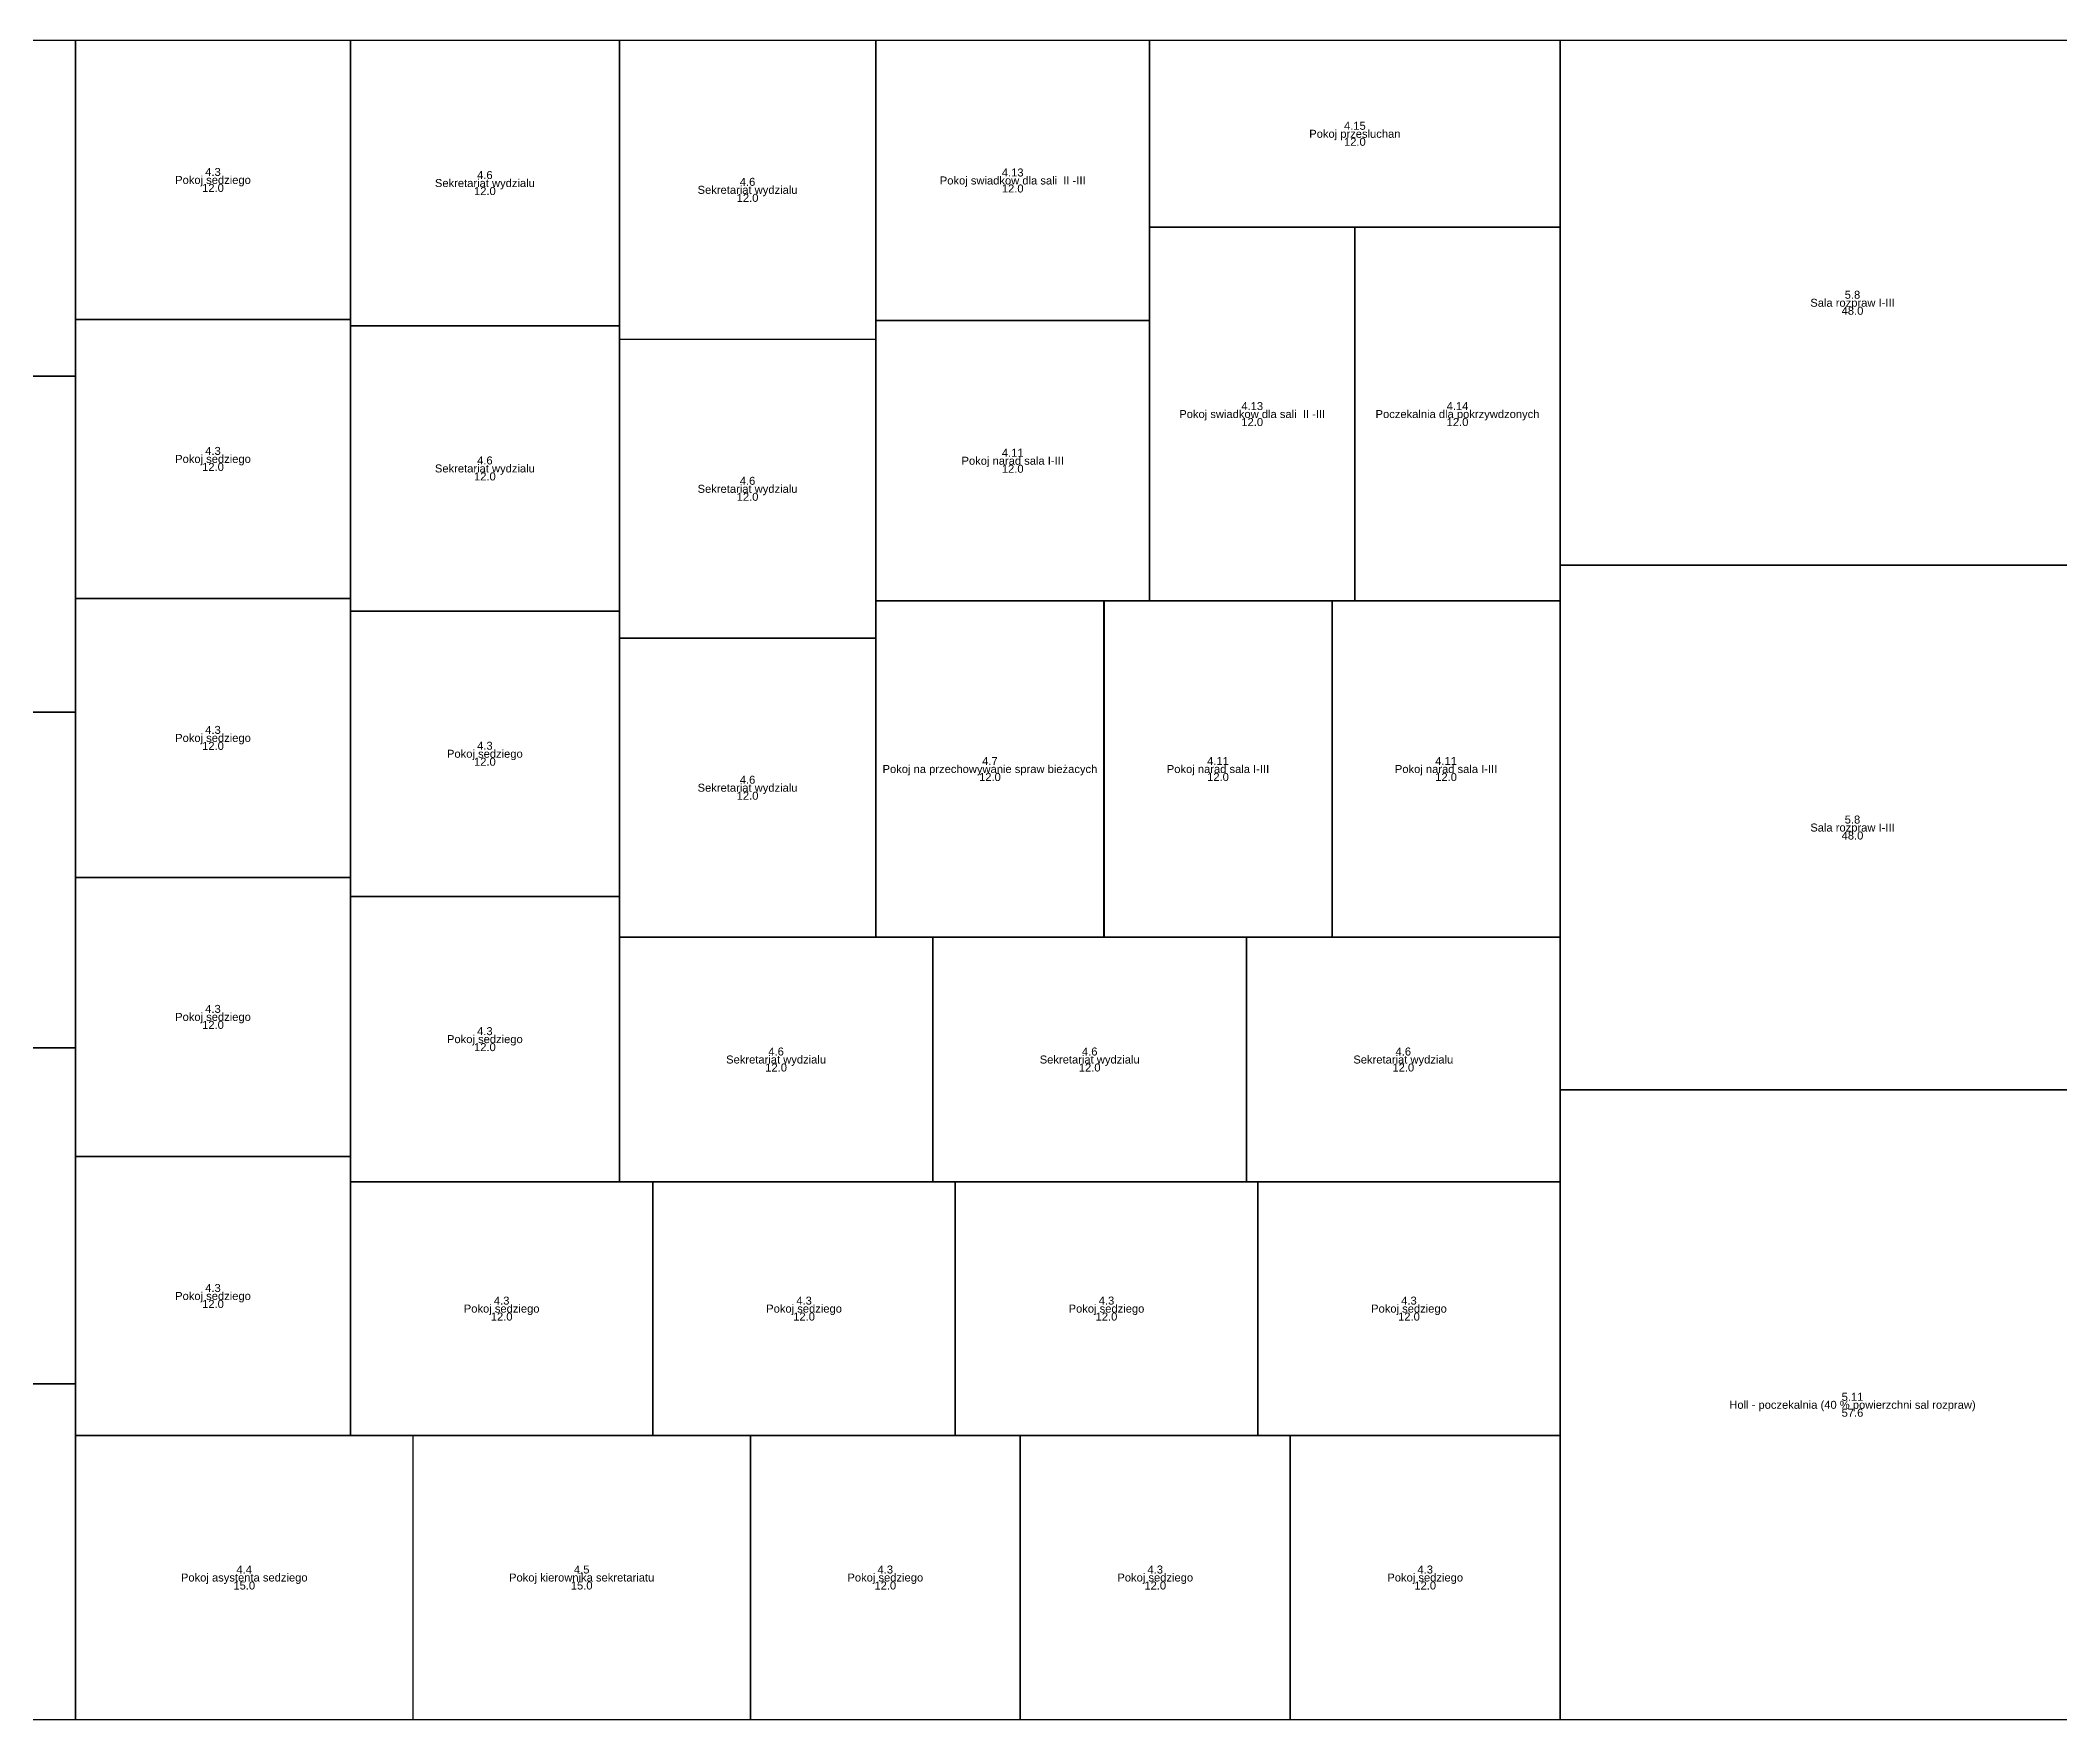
# Model space of a CAD drawing. Extents: x 0 to 217, y 0 to 21.
# Drawn here: x 129.21 to 154.47, y 0 to 21 of the extents above; entities that cross this region are included whole.
import ezdxf
from ezdxf.enums import TextEntityAlignment as Align

# ---------------------------------------------------------------- set-up
doc = ezdxf.new("R2010")
doc.units = 0
for name, color, linetype in [('PODWYDZIALY', 3, 'CONTINUOUS'), ('POMIESZCZENIA', 16, 'CONTINUOUS'), ('WYDZIALY', 2, 'CONTINUOUS')]:
    doc.layers.add(name, color=color, linetype=linetype)
doc.styles.get("Standard").update_dxf_attribs({"font": 'arial.ttf'})

# ---------------------------------------------------------------- blocks, each defined once
blk = doc.blocks.new('Area2')
at = {"color": 0}
blk.add_polyline3d([(0, 0, 0), (39.914, 0, 0), (39.914, 21, 0), (0, 21, 0), (0, 0, 0)], dxfattribs=at)
blk = doc.blocks.new('Area3')
at = {"color": 0}
blk.add_polyline3d([(0, 0, 0), (30.886, 0, 0), (30.886, 21, 0), (0, 21, 0), (0, 0, 0)], dxfattribs=at)
blk = doc.blocks.new('Area147')
at = {"color": 0}
blk.add_polyline3d([(0, 0, 0), (39.914, 0, 0), (39.914, 21, 0), (0, 21, 0), (0, 0, 0)], dxfattribs=at)
blk = doc.blocks.new('Area158')
at = {"color": 0}
blk.add_polyline3d([(0, 0, 0), (3.571, 0, 0), (3.571, 4.2, 0), (0, 4.2, 0), (0, 0, 0)], dxfattribs=at)
blk = doc.blocks.new('Area159')
at = {"color": 0}
blk.add_polyline3d([(0, 0, 0), (3.571, 0, 0), (3.571, 4.2, 0), (0, 4.2, 0), (0, 0, 0)], dxfattribs=at)
blk = doc.blocks.new('Area160')
at = {"color": 0}
blk.add_polyline3d([(0, 0, 0), (3.571, 0, 0), (3.571, 4.2, 0), (0, 4.2, 0), (0, 0, 0)], dxfattribs=at)
blk = doc.blocks.new('Area161')
at = {"color": 0}
blk.add_polyline3d([(0, 0, 0), (3.571, 0, 0), (3.571, 4.2, 0), (0, 4.2, 0), (0, 0, 0)], dxfattribs=at)
blk = doc.blocks.new('Area162')
at = {"color": 0}
blk.add_polyline3d([(0, 0, 0), (3.571, 0, 0), (3.571, 4.2, 0), (0, 4.2, 0), (0, 0, 0)], dxfattribs=at)
blk = doc.blocks.new('Area163')
at = {"color": 0}
blk.add_polyline3d([(0, 0, 0), (4.221, 0, 0), (4.221, 3.554, 0), (0, 3.554, 0), (0, 0, 0)], dxfattribs=at)
blk = doc.blocks.new('Area164')
at = {"color": 0}
blk.add_polyline3d([(0, 0, 0), (4.221, 0, 0), (4.221, 3.554, 0), (0, 3.554, 0), (0, 0, 0)], dxfattribs=at)
blk = doc.blocks.new('Area165')
at = {"color": 0}
blk.add_polyline3d([(0, 0, 0), (3.377, 0, 0), (3.377, 3.554, 0), (0, 3.554, 0), (0, 0, 0)], dxfattribs=at)
blk = doc.blocks.new('Area166')
at = {"color": 0}
blk.add_polyline3d([(0, 0, 0), (3.377, 0, 0), (3.377, 3.554, 0), (0, 3.554, 0), (0, 0, 0)], dxfattribs=at)
blk = doc.blocks.new('Area167')
at = {"color": 0}
blk.add_polyline3d([(0, 0, 0), (3.377, 0, 0), (3.377, 3.554, 0), (0, 3.554, 0), (0, 0, 0)], dxfattribs=at)
blk = doc.blocks.new('Area168')
at = {"color": 0}
blk.add_polyline3d([(0, 0, 0), (3.439, 0, 0), (3.439, 3.489, 0), (0, 3.489, 0), (0, 0, 0)], dxfattribs=at)
blk = doc.blocks.new('Area169')
at = {"color": 0}
blk.add_polyline3d([(0, 0, 0), (3.439, 0, 0), (3.439, 3.489, 0), (0, 3.489, 0), (0, 0, 0)], dxfattribs=at)
blk = doc.blocks.new('Area170')
at = {"color": 0}
blk.add_polyline3d([(0, 0, 0), (3.439, 0, 0), (3.439, 3.489, 0), (0, 3.489, 0), (0, 0, 0)], dxfattribs=at)
blk = doc.blocks.new('Area171')
at = {"color": 0}
blk.add_polyline3d([(0, 0, 0), (3.439, 0, 0), (3.439, 3.489, 0), (0, 3.489, 0), (0, 0, 0)], dxfattribs=at)
blk = doc.blocks.new('Area172')
at = {"color": 0}
blk.add_polyline3d([(0, 0, 0), (3.439, 0, 0), (3.439, 3.489, 0), (0, 3.489, 0), (0, 0, 0)], dxfattribs=at)
blk = doc.blocks.new('Area173')
at = {"color": 0}
blk.add_polyline3d([(0, 0, 0), (3.783, 0, 0), (3.783, 3.172, 0), (0, 3.172, 0), (0, 0, 0)], dxfattribs=at)
blk = doc.blocks.new('Area174')
at = {"color": 0}
blk.add_polyline3d([(0, 0, 0), (3.783, 0, 0), (3.783, 3.172, 0), (0, 3.172, 0), (0, 0, 0)], dxfattribs=at)
blk = doc.blocks.new('Area175')
at = {"color": 0}
blk.add_polyline3d([(0, 0, 0), (3.783, 0, 0), (3.783, 3.172, 0), (0, 3.172, 0), (0, 0, 0)], dxfattribs=at)
blk = doc.blocks.new('Area176')
at = {"color": 0}
blk.add_polyline3d([(0, 0, 0), (3.783, 0, 0), (3.783, 3.172, 0), (0, 3.172, 0), (0, 0, 0)], dxfattribs=at)
blk = doc.blocks.new('Area177')
at = {"color": 0}
blk.add_polyline3d([(0, 0, 0), (3.363, 0, 0), (3.363, 3.569, 0), (0, 3.569, 0), (0, 0, 0)], dxfattribs=at)
blk = doc.blocks.new('Area178')
at = {"color": 0}
blk.add_polyline3d([(0, 0, 0), (3.363, 0, 0), (3.363, 3.569, 0), (0, 3.569, 0), (0, 0, 0)], dxfattribs=at)
blk = doc.blocks.new('Area179')
at = {"color": 0}
blk.add_polyline3d([(0, 0, 0), (3.363, 0, 0), (3.363, 3.569, 0), (0, 3.569, 0), (0, 0, 0)], dxfattribs=at)
blk = doc.blocks.new('Area180')
at = {"color": 0}
blk.add_polyline3d([(0, 0, 0), (3.363, 0, 0), (3.363, 3.569, 0), (0, 3.569, 0), (0, 0, 0)], dxfattribs=at)
blk = doc.blocks.new('Area181')
at = {"color": 0}
blk.add_polyline3d([(0, 0, 0), (3.923, 0, 0), (3.923, 3.059, 0), (0, 3.059, 0), (0, 0, 0)], dxfattribs=at)
blk = doc.blocks.new('Area182')
at = {"color": 0}
blk.add_polyline3d([(0, 0, 0), (3.923, 0, 0), (3.923, 3.059, 0), (0, 3.059, 0), (0, 0, 0)], dxfattribs=at)
blk = doc.blocks.new('Area183')
at = {"color": 0}
blk.add_polyline3d([(0, 0, 0), (3.923, 0, 0), (3.923, 3.059, 0), (0, 3.059, 0), (0, 0, 0)], dxfattribs=at)
blk = doc.blocks.new('Area184')
at = {"color": 0}
blk.add_polyline3d([(0, 0, 0), (3.21, 0, 0), (3.21, 3.738, 0), (0, 3.738, 0), (0, 0, 0)], dxfattribs=at)
blk = doc.blocks.new('Area185')
at = {"color": 0}
blk.add_polyline3d([(0, 0, 0), (3.21, 0, 0), (3.21, 3.738, 0), (0, 3.738, 0), (0, 0, 0)], dxfattribs=at)
blk = doc.blocks.new('Area186')
at = {"color": 0}
blk.add_polyline3d([(0, 0, 0), (3.21, 0, 0), (3.21, 3.738, 0), (0, 3.738, 0), (0, 0, 0)], dxfattribs=at)
blk = doc.blocks.new('Area187')
at = {"color": 0}
blk.add_polyline3d([(0, 0, 0), (2.853, 0, 0), (2.853, 4.206, 0), (0, 4.206, 0), (0, 0, 0)], dxfattribs=at)
blk = doc.blocks.new('Area188')
at = {"color": 0}
blk.add_polyline3d([(0, 0, 0), (2.853, 0, 0), (2.853, 4.206, 0), (0, 4.206, 0), (0, 0, 0)], dxfattribs=at)
blk = doc.blocks.new('Area189')
at = {"color": 0}
blk.add_polyline3d([(0, 0, 0), (2.853, 0, 0), (2.853, 4.206, 0), (0, 4.206, 0), (0, 0, 0)], dxfattribs=at)
blk = doc.blocks.new('Area190')
at = {"color": 0}
blk.add_polyline3d([(0, 0, 0), (3.424, 0, 0), (3.424, 3.505, 0), (0, 3.505, 0), (0, 0, 0)], dxfattribs=at)
blk = doc.blocks.new('Area191')
at = {"color": 0}
blk.add_polyline3d([(0, 0, 0), (3.424, 0, 0), (3.424, 3.505, 0), (0, 3.505, 0), (0, 0, 0)], dxfattribs=at)
blk = doc.blocks.new('Area192')
at = {"color": 0}
blk.add_polyline3d([(0, 0, 0), (2.568, 0, 0), (2.568, 4.673, 0), (0, 4.673, 0), (0, 0, 0)], dxfattribs=at)
blk = doc.blocks.new('Area193')
at = {"color": 0}
blk.add_polyline3d([(0, 0, 0), (2.568, 0, 0), (2.568, 4.673, 0), (0, 4.673, 0), (0, 0, 0)], dxfattribs=at)
blk = doc.blocks.new('Area194')
at = {"color": 0}
blk.add_polyline3d([(0, 0, 0), (5.136, 0, 0), (5.136, 2.337, 0), (0, 2.337, 0), (0, 0, 0)], dxfattribs=at)
blk = doc.blocks.new('Area195')
at = {"color": 0}
blk.add_polyline3d([(0, 0, 0), (30.886, 0, 0), (30.886, 21, 0), (0, 21, 0), (0, 0, 0)], dxfattribs=at)
blk = doc.blocks.new('Area196')
at = {"color": 0}
blk.add_polyline3d([(0, 0, 0), (7.314, 0, 0), (7.314, 7.875, 0), (0, 7.875, 0), (0, 0, 0)], dxfattribs=at)
blk = doc.blocks.new('Area197')
at = {"color": 0}
blk.add_polyline3d([(0, 0, 0), (7.314, 0, 0), (7.314, 6.562, 0), (0, 6.562, 0), (0, 0, 0)], dxfattribs=at)
blk = doc.blocks.new('Area198')
at = {"color": 0}
blk.add_polyline3d([(0, 0, 0), (7.314, 0, 0), (7.314, 6.562, 0), (0, 6.562, 0), (0, 0, 0)], dxfattribs=at)

msp = doc.modelspace()

# ---------------------------------------------------------------- block references
at = {"layer": 'PODWYDZIALY', "color": 10}
ref = msp.add_blockref('Area147', (108.305, 0), dxfattribs=at)
ref.add_attrib('NAME', 'II WYDZIAL KARNY', dxfattribs={"layer": '0', "color": 0, "height": 0.1}).set_placement((128.262, 10.5), align=Align.MIDDLE_CENTER)
ref.add_attrib('POW', '838.2', dxfattribs={"layer": '0', "color": 0, "height": 0.1}).set_placement((128.262, 10.4), align=Align.MIDDLE_CENTER)
ref = msp.add_blockref('Area195', (148.219, 0), dxfattribs=at)
ref.add_attrib('NAME', 'Wydzial III Pracy i Ubezpieczen Spolecznych', dxfattribs={"layer": '0', "color": 0, "height": 0.1}).set_placement((163.662, 10.5), align=Align.MIDDLE_CENTER)
ref.add_attrib('POW', '648.6', dxfattribs={"layer": '0', "color": 0, "height": 0.1}).set_placement((163.662, 10.4), align=Align.MIDDLE_CENTER)
at = {"layer": 'POMIESZCZENIA', "color": 10}
ref = msp.add_blockref('Area162', (126.076, 16.8), dxfattribs=at)
ref.add_attrib('NAME', 'Pokoj asystenta sedziego', dxfattribs={"layer": '0', "color": 0, "height": 0.1}).set_placement((127.862, 18.9), align=Align.MIDDLE_CENTER)
ref.add_attrib('POW', '15.0', dxfattribs={"layer": '0', "color": 0, "height": 0.1}).set_placement((127.862, 18.8), align=Align.MIDDLE_CENTER)
ref.add_attrib('NR', '4.4', dxfattribs={"layer": '0', "color": 0, "height": 0.1}).set_placement((127.862, 19), align=Align.MIDDLE_CENTER)
ref = msp.add_blockref('Area172', (129.648, 17.511), dxfattribs=at)
ref.add_attrib('NAME', 'Pokoj sedziego', dxfattribs={"layer": '0', "color": 0, "height": 0.1}).set_placement((131.367, 19.255), align=Align.MIDDLE_CENTER)
ref.add_attrib('POW', '12.0', dxfattribs={"layer": '0', "color": 0, "height": 0.1}).set_placement((131.367, 19.155), align=Align.MIDDLE_CENTER)
ref.add_attrib('NR', '4.3', dxfattribs={"layer": '0', "color": 0, "height": 0.1}).set_placement((131.367, 19.355), align=Align.MIDDLE_CENTER)
ref = msp.add_blockref('Area180', (133.087, 17.431), dxfattribs=at)
ref.add_attrib('NAME', 'Sekretariat wydzialu', dxfattribs={"layer": '0', "color": 0, "height": 0.1}).set_placement((134.768, 19.216), align=Align.MIDDLE_CENTER)
ref.add_attrib('POW', '12.0', dxfattribs={"layer": '0', "color": 0, "height": 0.1}).set_placement((134.768, 19.116), align=Align.MIDDLE_CENTER)
ref.add_attrib('NR', '4.6', dxfattribs={"layer": '0', "color": 0, "height": 0.1}).set_placement((134.768, 19.316), align=Align.MIDDLE_CENTER)
ref = msp.add_blockref('Area186', (136.45, 17.262), dxfattribs=at)
ref.add_attrib('NAME', 'Sekretariat wydzialu', dxfattribs={"layer": '0', "color": 0, "height": 0.1}).set_placement((138.054, 19.131), align=Align.MIDDLE_CENTER)
ref.add_attrib('POW', '12.0', dxfattribs={"layer": '0', "color": 0, "height": 0.1}).set_placement((138.054, 19.031), align=Align.MIDDLE_CENTER)
ref.add_attrib('NR', '4.6', dxfattribs={"layer": '0', "color": 0, "height": 0.1}).set_placement((138.054, 19.231), align=Align.MIDDLE_CENTER)
ref = msp.add_blockref('Area191', (139.659, 17.495), dxfattribs=at)
ref.add_attrib('NAME', 'Pokoj swiadkow dla sali  II -III', dxfattribs={"layer": '0', "color": 0, "height": 0.1}).set_placement((141.371, 19.248), align=Align.MIDDLE_CENTER)
ref.add_attrib('POW', '12.0', dxfattribs={"layer": '0', "color": 0, "height": 0.1}).set_placement((141.371, 19.148), align=Align.MIDDLE_CENTER)
ref.add_attrib('NR', '4.13', dxfattribs={"layer": '0', "color": 0, "height": 0.1}).set_placement((141.371, 19.348), align=Align.MIDDLE_CENTER)
ref = msp.add_blockref('Area194', (143.083, 18.663), dxfattribs=at)
ref.add_attrib('NAME', 'Pokoj przesluchan', dxfattribs={"layer": '0', "color": 0, "height": 0.1}).set_placement((145.651, 19.832), align=Align.MIDDLE_CENTER)
ref.add_attrib('POW', '12.0', dxfattribs={"layer": '0', "color": 0, "height": 0.1}).set_placement((145.651, 19.732), align=Align.MIDDLE_CENTER)
ref.add_attrib('NR', '4.15', dxfattribs={"layer": '0', "color": 0, "height": 0.1}).set_placement((145.651, 19.932), align=Align.MIDDLE_CENTER)
ref = msp.add_blockref('Area198', (148.219, 14.438), dxfattribs=at)
ref.add_attrib('NAME', 'Sala rozpraw I-III', dxfattribs={"layer": '0', "color": 0, "height": 0.1}).set_placement((151.876, 17.719), align=Align.MIDDLE_CENTER)
ref.add_attrib('POW', '48.0', dxfattribs={"layer": '0', "color": 0, "height": 0.1}).set_placement((151.876, 17.619), align=Align.MIDDLE_CENTER)
ref.add_attrib('NR', '5.8', dxfattribs={"layer": '0', "color": 0, "height": 0.1}).set_placement((151.876, 17.819), align=Align.MIDDLE_CENTER)
ref = msp.add_blockref('Area192', (143.083, 13.99), dxfattribs=at)
ref.add_attrib('NAME', 'Pokoj swiadkow dla sali  II -III', dxfattribs={"layer": '0', "color": 0, "height": 0.1}).set_placement((144.367, 16.327), align=Align.MIDDLE_CENTER)
ref.add_attrib('POW', '12.0', dxfattribs={"layer": '0', "color": 0, "height": 0.1}).set_placement((144.367, 16.227), align=Align.MIDDLE_CENTER)
ref.add_attrib('NR', '4.13', dxfattribs={"layer": '0', "color": 0, "height": 0.1}).set_placement((144.367, 16.427), align=Align.MIDDLE_CENTER)
ref = msp.add_blockref('Area193', (145.651, 13.99), dxfattribs=at)
ref.add_attrib('NAME', 'Poczekalnia dla pokrzywdzonych', dxfattribs={"layer": '0', "color": 0, "height": 0.1}).set_placement((146.935, 16.327), align=Align.MIDDLE_CENTER)
ref.add_attrib('POW', '12.0', dxfattribs={"layer": '0', "color": 0, "height": 0.1}).set_placement((146.935, 16.227), align=Align.MIDDLE_CENTER)
ref.add_attrib('NR', '4.14', dxfattribs={"layer": '0', "color": 0, "height": 0.1}).set_placement((146.935, 16.427), align=Align.MIDDLE_CENTER)
ref = msp.add_blockref('Area171', (129.648, 14.022), dxfattribs=at)
ref.add_attrib('NAME', 'Pokoj sedziego', dxfattribs={"layer": '0', "color": 0, "height": 0.1}).set_placement((131.367, 15.766), align=Align.MIDDLE_CENTER)
ref.add_attrib('POW', '12.0', dxfattribs={"layer": '0', "color": 0, "height": 0.1}).set_placement((131.367, 15.666), align=Align.MIDDLE_CENTER)
ref.add_attrib('NR', '4.3', dxfattribs={"layer": '0', "color": 0, "height": 0.1}).set_placement((131.367, 15.866), align=Align.MIDDLE_CENTER)
ref = msp.add_blockref('Area179', (133.087, 13.863), dxfattribs=at)
ref.add_attrib('NAME', 'Sekretariat wydzialu', dxfattribs={"layer": '0', "color": 0, "height": 0.1}).set_placement((134.768, 15.647), align=Align.MIDDLE_CENTER)
ref.add_attrib('POW', '12.0', dxfattribs={"layer": '0', "color": 0, "height": 0.1}).set_placement((134.768, 15.547), align=Align.MIDDLE_CENTER)
ref.add_attrib('NR', '4.6', dxfattribs={"layer": '0', "color": 0, "height": 0.1}).set_placement((134.768, 15.747), align=Align.MIDDLE_CENTER)
ref = msp.add_blockref('Area190', (139.659, 13.99), dxfattribs=at)
ref.add_attrib('NAME', 'Pokoj narad sala I-III', dxfattribs={"layer": '0', "color": 0, "height": 0.1}).set_placement((141.371, 15.743), align=Align.MIDDLE_CENTER)
ref.add_attrib('POW', '12.0', dxfattribs={"layer": '0', "color": 0, "height": 0.1}).set_placement((141.371, 15.643), align=Align.MIDDLE_CENTER)
ref.add_attrib('NR', '4.11', dxfattribs={"layer": '0', "color": 0, "height": 0.1}).set_placement((141.371, 15.843), align=Align.MIDDLE_CENTER)
ref = msp.add_blockref('Area185', (136.45, 13.523), dxfattribs=at)
ref.add_attrib('NAME', 'Sekretariat wydzialu', dxfattribs={"layer": '0', "color": 0, "height": 0.1}).set_placement((138.054, 15.392), align=Align.MIDDLE_CENTER)
ref.add_attrib('POW', '12.0', dxfattribs={"layer": '0', "color": 0, "height": 0.1}).set_placement((138.054, 15.292), align=Align.MIDDLE_CENTER)
ref.add_attrib('NR', '4.6', dxfattribs={"layer": '0', "color": 0, "height": 0.1}).set_placement((138.054, 15.492), align=Align.MIDDLE_CENTER)
ref = msp.add_blockref('Area161', (126.076, 12.6), dxfattribs=at)
ref.add_attrib('NAME', 'Pokoj asystenta sedziego', dxfattribs={"layer": '0', "color": 0, "height": 0.1}).set_placement((127.862, 14.7), align=Align.MIDDLE_CENTER)
ref.add_attrib('POW', '15.0', dxfattribs={"layer": '0', "color": 0, "height": 0.1}).set_placement((127.862, 14.6), align=Align.MIDDLE_CENTER)
ref.add_attrib('NR', '4.4', dxfattribs={"layer": '0', "color": 0, "height": 0.1}).set_placement((127.862, 14.8), align=Align.MIDDLE_CENTER)
ref = msp.add_blockref('Area197', (148.219, 7.875), dxfattribs=at)
ref.add_attrib('NAME', 'Sala rozpraw I-III', dxfattribs={"layer": '0', "color": 0, "height": 0.1}).set_placement((151.876, 11.156), align=Align.MIDDLE_CENTER)
ref.add_attrib('POW', '48.0', dxfattribs={"layer": '0', "color": 0, "height": 0.1}).set_placement((151.876, 11.056), align=Align.MIDDLE_CENTER)
ref.add_attrib('NR', '5.8', dxfattribs={"layer": '0', "color": 0, "height": 0.1}).set_placement((151.876, 11.256), align=Align.MIDDLE_CENTER)
ref = msp.add_blockref('Area170', (129.648, 10.532), dxfattribs=at)
ref.add_attrib('NAME', 'Pokoj sedziego', dxfattribs={"layer": '0', "color": 0, "height": 0.1}).set_placement((131.367, 12.277), align=Align.MIDDLE_CENTER)
ref.add_attrib('POW', '12.0', dxfattribs={"layer": '0', "color": 0, "height": 0.1}).set_placement((131.367, 12.177), align=Align.MIDDLE_CENTER)
ref.add_attrib('NR', '4.3', dxfattribs={"layer": '0', "color": 0, "height": 0.1}).set_placement((131.367, 12.377), align=Align.MIDDLE_CENTER)
ref = msp.add_blockref('Area187', (139.659, 9.785), dxfattribs=at)
ref.add_attrib('NAME', 'Pokoj na przechowywanie spraw bieżacych', dxfattribs={"layer": '0', "color": 0, "height": 0.1}).set_placement((141.086, 11.888), align=Align.MIDDLE_CENTER)
ref.add_attrib('POW', '12.0', dxfattribs={"layer": '0', "color": 0, "height": 0.1}).set_placement((141.086, 11.788), align=Align.MIDDLE_CENTER)
ref.add_attrib('NR', '4.7', dxfattribs={"layer": '0', "color": 0, "height": 0.1}).set_placement((141.086, 11.988), align=Align.MIDDLE_CENTER)
ref = msp.add_blockref('Area188', (142.513, 9.785), dxfattribs=at)
ref.add_attrib('NAME', 'Pokoj narad sala I-III', dxfattribs={"layer": '0', "color": 0, "height": 0.1}).set_placement((143.939, 11.888), align=Align.MIDDLE_CENTER)
ref.add_attrib('POW', '12.0', dxfattribs={"layer": '0', "color": 0, "height": 0.1}).set_placement((143.939, 11.788), align=Align.MIDDLE_CENTER)
ref.add_attrib('NR', '4.11', dxfattribs={"layer": '0', "color": 0, "height": 0.1}).set_placement((143.939, 11.988), align=Align.MIDDLE_CENTER)
ref = msp.add_blockref('Area189', (145.366, 9.785), dxfattribs=at)
ref.add_attrib('NAME', 'Pokoj narad sala I-III', dxfattribs={"layer": '0', "color": 0, "height": 0.1}).set_placement((146.792, 11.888), align=Align.MIDDLE_CENTER)
ref.add_attrib('POW', '12.0', dxfattribs={"layer": '0', "color": 0, "height": 0.1}).set_placement((146.792, 11.788), align=Align.MIDDLE_CENTER)
ref.add_attrib('NR', '4.11', dxfattribs={"layer": '0', "color": 0, "height": 0.1}).set_placement((146.792, 11.988), align=Align.MIDDLE_CENTER)
ref = msp.add_blockref('Area178', (133.087, 10.294), dxfattribs=at)
ref.add_attrib('NAME', 'Pokoj sedziego', dxfattribs={"layer": '0', "color": 0, "height": 0.1}).set_placement((134.768, 12.079), align=Align.MIDDLE_CENTER)
ref.add_attrib('POW', '12.0', dxfattribs={"layer": '0', "color": 0, "height": 0.1}).set_placement((134.768, 11.979), align=Align.MIDDLE_CENTER)
ref.add_attrib('NR', '4.3', dxfattribs={"layer": '0', "color": 0, "height": 0.1}).set_placement((134.768, 12.179), align=Align.MIDDLE_CENTER)
ref = msp.add_blockref('Area184', (136.45, 9.785), dxfattribs=at)
ref.add_attrib('NAME', 'Sekretariat wydzialu', dxfattribs={"layer": '0', "color": 0, "height": 0.1}).set_placement((138.054, 11.654), align=Align.MIDDLE_CENTER)
ref.add_attrib('POW', '12.0', dxfattribs={"layer": '0', "color": 0, "height": 0.1}).set_placement((138.054, 11.554), align=Align.MIDDLE_CENTER)
ref.add_attrib('NR', '4.6', dxfattribs={"layer": '0', "color": 0, "height": 0.1}).set_placement((138.054, 11.754), align=Align.MIDDLE_CENTER)
ref = msp.add_blockref('Area160', (126.076, 8.4), dxfattribs=at)
ref.add_attrib('NAME', 'Pokoj asystenta sedziego', dxfattribs={"layer": '0', "color": 0, "height": 0.1}).set_placement((127.862, 10.5), align=Align.MIDDLE_CENTER)
ref.add_attrib('POW', '15.0', dxfattribs={"layer": '0', "color": 0, "height": 0.1}).set_placement((127.862, 10.4), align=Align.MIDDLE_CENTER)
ref.add_attrib('NR', '4.4', dxfattribs={"layer": '0', "color": 0, "height": 0.1}).set_placement((127.862, 10.6), align=Align.MIDDLE_CENTER)
ref = msp.add_blockref('Area169', (129.648, 7.043), dxfattribs=at)
ref.add_attrib('NAME', 'Pokoj sedziego', dxfattribs={"layer": '0', "color": 0, "height": 0.1}).set_placement((131.367, 8.788), align=Align.MIDDLE_CENTER)
ref.add_attrib('POW', '12.0', dxfattribs={"layer": '0', "color": 0, "height": 0.1}).set_placement((131.367, 8.688), align=Align.MIDDLE_CENTER)
ref.add_attrib('NR', '4.3', dxfattribs={"layer": '0', "color": 0, "height": 0.1}).set_placement((131.367, 8.888), align=Align.MIDDLE_CENTER)
ref = msp.add_blockref('Area177', (133.087, 6.726), dxfattribs=at)
ref.add_attrib('NAME', 'Pokoj sedziego', dxfattribs={"layer": '0', "color": 0, "height": 0.1}).set_placement((134.768, 8.51), align=Align.MIDDLE_CENTER)
ref.add_attrib('POW', '12.0', dxfattribs={"layer": '0', "color": 0, "height": 0.1}).set_placement((134.768, 8.41), align=Align.MIDDLE_CENTER)
ref.add_attrib('NR', '4.3', dxfattribs={"layer": '0', "color": 0, "height": 0.1}).set_placement((134.768, 8.61), align=Align.MIDDLE_CENTER)
ref = msp.add_blockref('Area181', (136.45, 6.726), dxfattribs=at)
ref.add_attrib('NAME', 'Sekretariat wydzialu', dxfattribs={"layer": '0', "color": 0, "height": 0.1}).set_placement((138.411, 8.255), align=Align.MIDDLE_CENTER)
ref.add_attrib('POW', '12.0', dxfattribs={"layer": '0', "color": 0, "height": 0.1}).set_placement((138.411, 8.155), align=Align.MIDDLE_CENTER)
ref.add_attrib('NR', '4.6', dxfattribs={"layer": '0', "color": 0, "height": 0.1}).set_placement((138.411, 8.355), align=Align.MIDDLE_CENTER)
ref = msp.add_blockref('Area182', (140.373, 6.726), dxfattribs=at)
ref.add_attrib('NAME', 'Sekretariat wydzialu', dxfattribs={"layer": '0', "color": 0, "height": 0.1}).set_placement((142.334, 8.255), align=Align.MIDDLE_CENTER)
ref.add_attrib('POW', '12.0', dxfattribs={"layer": '0', "color": 0, "height": 0.1}).set_placement((142.334, 8.155), align=Align.MIDDLE_CENTER)
ref.add_attrib('NR', '4.6', dxfattribs={"layer": '0', "color": 0, "height": 0.1}).set_placement((142.334, 8.355), align=Align.MIDDLE_CENTER)
ref = msp.add_blockref('Area183', (144.296, 6.726), dxfattribs=at)
ref.add_attrib('NAME', 'Sekretariat wydzialu', dxfattribs={"layer": '0', "color": 0, "height": 0.1}).set_placement((146.257, 8.255), align=Align.MIDDLE_CENTER)
ref.add_attrib('POW', '12.0', dxfattribs={"layer": '0', "color": 0, "height": 0.1}).set_placement((146.257, 8.155), align=Align.MIDDLE_CENTER)
ref.add_attrib('NR', '4.6', dxfattribs={"layer": '0', "color": 0, "height": 0.1}).set_placement((146.257, 8.355), align=Align.MIDDLE_CENTER)
ref = msp.add_blockref('Area159', (126.076, 4.2), dxfattribs=at)
ref.add_attrib('NAME', 'Pokoj asystenta sedziego', dxfattribs={"layer": '0', "color": 0, "height": 0.1}).set_placement((127.862, 6.3), align=Align.MIDDLE_CENTER)
ref.add_attrib('POW', '15.0', dxfattribs={"layer": '0', "color": 0, "height": 0.1}).set_placement((127.862, 6.2), align=Align.MIDDLE_CENTER)
ref.add_attrib('NR', '4.4', dxfattribs={"layer": '0', "color": 0, "height": 0.1}).set_placement((127.862, 6.4), align=Align.MIDDLE_CENTER)
ref = msp.add_blockref('Area196', (148.219, 0), dxfattribs=at)
ref.add_attrib('NAME', 'Holl - poczekalnia (40 % powierzchni sal rozpraw)', dxfattribs={"layer": '0', "color": 0, "height": 0.1}).set_placement((151.876, 3.937), align=Align.MIDDLE_CENTER)
ref.add_attrib('POW', '57.6', dxfattribs={"layer": '0', "color": 0, "height": 0.1}).set_placement((151.876, 3.838), align=Align.MIDDLE_CENTER)
ref.add_attrib('NR', '5.11', dxfattribs={"layer": '0', "color": 0, "height": 0.1}).set_placement((151.876, 4.037), align=Align.MIDDLE_CENTER)
ref = msp.add_blockref('Area168', (129.648, 3.554), dxfattribs=at)
ref.add_attrib('NAME', 'Pokoj sedziego', dxfattribs={"layer": '0', "color": 0, "height": 0.1}).set_placement((131.367, 5.298), align=Align.MIDDLE_CENTER)
ref.add_attrib('POW', '12.0', dxfattribs={"layer": '0', "color": 0, "height": 0.1}).set_placement((131.367, 5.198), align=Align.MIDDLE_CENTER)
ref.add_attrib('NR', '4.3', dxfattribs={"layer": '0', "color": 0, "height": 0.1}).set_placement((131.367, 5.398), align=Align.MIDDLE_CENTER)
ref = msp.add_blockref('Area173', (133.087, 3.554), dxfattribs=at)
ref.add_attrib('NAME', 'Pokoj sedziego', dxfattribs={"layer": '0', "color": 0, "height": 0.1}).set_placement((134.978, 5.14), align=Align.MIDDLE_CENTER)
ref.add_attrib('POW', '12.0', dxfattribs={"layer": '0', "color": 0, "height": 0.1}).set_placement((134.978, 5.04), align=Align.MIDDLE_CENTER)
ref.add_attrib('NR', '4.3', dxfattribs={"layer": '0', "color": 0, "height": 0.1}).set_placement((134.978, 5.24), align=Align.MIDDLE_CENTER)
ref = msp.add_blockref('Area174', (136.87, 3.554), dxfattribs=at)
ref.add_attrib('NAME', 'Pokoj sedziego', dxfattribs={"layer": '0', "color": 0, "height": 0.1}).set_placement((138.761, 5.14), align=Align.MIDDLE_CENTER)
ref.add_attrib('POW', '12.0', dxfattribs={"layer": '0', "color": 0, "height": 0.1}).set_placement((138.761, 5.04), align=Align.MIDDLE_CENTER)
ref.add_attrib('NR', '4.3', dxfattribs={"layer": '0', "color": 0, "height": 0.1}).set_placement((138.761, 5.24), align=Align.MIDDLE_CENTER)
ref = msp.add_blockref('Area175', (140.653, 3.554), dxfattribs=at)
ref.add_attrib('NAME', 'Pokoj sedziego', dxfattribs={"layer": '0', "color": 0, "height": 0.1}).set_placement((142.544, 5.14), align=Align.MIDDLE_CENTER)
ref.add_attrib('POW', '12.0', dxfattribs={"layer": '0', "color": 0, "height": 0.1}).set_placement((142.544, 5.04), align=Align.MIDDLE_CENTER)
ref.add_attrib('NR', '4.3', dxfattribs={"layer": '0', "color": 0, "height": 0.1}).set_placement((142.544, 5.24), align=Align.MIDDLE_CENTER)
ref = msp.add_blockref('Area176', (144.436, 3.554), dxfattribs=at)
ref.add_attrib('NAME', 'Pokoj sedziego', dxfattribs={"layer": '0', "color": 0, "height": 0.1}).set_placement((146.328, 5.14), align=Align.MIDDLE_CENTER)
ref.add_attrib('POW', '12.0', dxfattribs={"layer": '0', "color": 0, "height": 0.1}).set_placement((146.328, 5.04), align=Align.MIDDLE_CENTER)
ref.add_attrib('NR', '4.3', dxfattribs={"layer": '0', "color": 0, "height": 0.1}).set_placement((146.328, 5.24), align=Align.MIDDLE_CENTER)
ref = msp.add_blockref('Area158', (126.076, 0), dxfattribs=at)
ref.add_attrib('NAME', 'Pokoj asystenta sedziego', dxfattribs={"layer": '0', "color": 0, "height": 0.1}).set_placement((127.862, 2.1), align=Align.MIDDLE_CENTER)
ref.add_attrib('POW', '15.0', dxfattribs={"layer": '0', "color": 0, "height": 0.1}).set_placement((127.862, 2), align=Align.MIDDLE_CENTER)
ref.add_attrib('NR', '4.4', dxfattribs={"layer": '0', "color": 0, "height": 0.1}).set_placement((127.862, 2.2), align=Align.MIDDLE_CENTER)
ref = msp.add_blockref('Area163', (129.648, 0), dxfattribs=at)
ref.add_attrib('NAME', 'Pokoj asystenta sedziego', dxfattribs={"layer": '0', "color": 0, "height": 0.1}).set_placement((131.758, 1.777), align=Align.MIDDLE_CENTER)
ref.add_attrib('POW', '15.0', dxfattribs={"layer": '0', "color": 0, "height": 0.1}).set_placement((131.758, 1.677), align=Align.MIDDLE_CENTER)
ref.add_attrib('NR', '4.4', dxfattribs={"layer": '0', "color": 0, "height": 0.1}).set_placement((131.758, 1.877), align=Align.MIDDLE_CENTER)
ref = msp.add_blockref('Area164', (133.868, 0), dxfattribs=at)
ref.add_attrib('NAME', 'Pokoj kierownika sekretariatu', dxfattribs={"layer": '0', "color": 0, "height": 0.1}).set_placement((135.979, 1.777), align=Align.MIDDLE_CENTER)
ref.add_attrib('POW', '15.0', dxfattribs={"layer": '0', "color": 0, "height": 0.1}).set_placement((135.979, 1.677), align=Align.MIDDLE_CENTER)
ref.add_attrib('NR', '4.5', dxfattribs={"layer": '0', "color": 0, "height": 0.1}).set_placement((135.979, 1.877), align=Align.MIDDLE_CENTER)
ref = msp.add_blockref('Area165', (138.089, 0), dxfattribs=at)
ref.add_attrib('NAME', 'Pokoj sedziego', dxfattribs={"layer": '0', "color": 0, "height": 0.1}).set_placement((139.777, 1.777), align=Align.MIDDLE_CENTER)
ref.add_attrib('POW', '12.0', dxfattribs={"layer": '0', "color": 0, "height": 0.1}).set_placement((139.777, 1.677), align=Align.MIDDLE_CENTER)
ref.add_attrib('NR', '4.3', dxfattribs={"layer": '0', "color": 0, "height": 0.1}).set_placement((139.777, 1.877), align=Align.MIDDLE_CENTER)
ref = msp.add_blockref('Area166', (141.466, 0), dxfattribs=at)
ref.add_attrib('NAME', 'Pokoj sedziego', dxfattribs={"layer": '0', "color": 0, "height": 0.1}).set_placement((143.154, 1.777), align=Align.MIDDLE_CENTER)
ref.add_attrib('POW', '12.0', dxfattribs={"layer": '0', "color": 0, "height": 0.1}).set_placement((143.154, 1.677), align=Align.MIDDLE_CENTER)
ref.add_attrib('NR', '4.3', dxfattribs={"layer": '0', "color": 0, "height": 0.1}).set_placement((143.154, 1.877), align=Align.MIDDLE_CENTER)
ref = msp.add_blockref('Area167', (144.842, 0), dxfattribs=at)
ref.add_attrib('NAME', 'Pokoj sedziego', dxfattribs={"layer": '0', "color": 0, "height": 0.1}).set_placement((146.531, 1.777), align=Align.MIDDLE_CENTER)
ref.add_attrib('POW', '12.0', dxfattribs={"layer": '0', "color": 0, "height": 0.1}).set_placement((146.531, 1.677), align=Align.MIDDLE_CENTER)
ref.add_attrib('NR', '4.3', dxfattribs={"layer": '0', "color": 0, "height": 0.1}).set_placement((146.531, 1.877), align=Align.MIDDLE_CENTER)
at = {"layer": 'WYDZIALY', "color": 10}
ref = msp.add_blockref('Area2', (108.305, 0), dxfattribs=at)
ref.add_attrib('NAME', 'WYDZIAL KARNY', dxfattribs={"layer": '0', "color": 0, "height": 0.1}).set_placement((128.262, 10.5), align=Align.MIDDLE_CENTER)
ref.add_attrib('POW', '838.2', dxfattribs={"layer": '0', "color": 0, "height": 0.1}).set_placement((128.262, 10.4), align=Align.MIDDLE_CENTER)
ref.add_attrib('NR', '4', dxfattribs={"layer": '0', "color": 0, "height": 0.1}).set_placement((128.262, 10.6), align=Align.MIDDLE_CENTER)
ref = msp.add_blockref('Area3', (148.219, 0), dxfattribs=at)
ref.add_attrib('NAME', 'WYDZIAL Pracy i Ubezpieczen Spolecznych', dxfattribs={"layer": '0', "color": 0, "height": 0.1}).set_placement((163.662, 10.5), align=Align.MIDDLE_CENTER)
ref.add_attrib('POW', '648.6', dxfattribs={"layer": '0', "color": 0, "height": 0.1}).set_placement((163.662, 10.4), align=Align.MIDDLE_CENTER)
ref.add_attrib('NR', '5', dxfattribs={"layer": '0', "color": 0, "height": 0.1}).set_placement((163.662, 10.6), align=Align.MIDDLE_CENTER)

doc.saveas('drawing.dxf')
